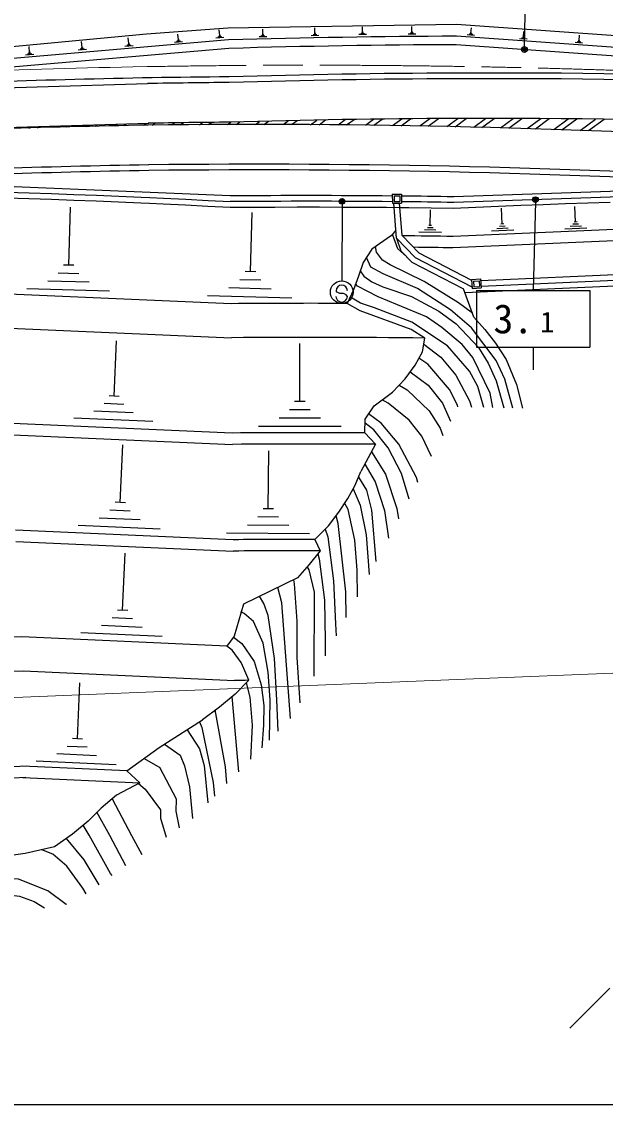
# Model space of a CAD drawing. Units: millimetres, scale not verified. Extents: x 0 to 700000, y -47500 to 447500.
# Drawn here: x 309124 to 360588, y 205000 to 300406 of the extents above; entities that cross this region are included whole.
import ezdxf
from ezdxf.enums import TextEntityAlignment as Align

# ---------------------------------------------------------------- set-up
doc = ezdxf.new("R2010")
doc.units = ezdxf.units.MM
doc.header["$LTSCALE"] = 1000
doc.header["$PDMODE"] = 32
doc.header["$PDSIZE"] = 500
doc.linetypes.add('CHAIN', pattern=[18.5, 12, -1.5, 3.5, -1.5])
doc.layers.add('作業ﾚｲﾔ1', color=7, linetype='Continuous', lineweight=25)
doc.styles.add('ＭＳ ゴシック', font='')
doc.styles.get('ＭＳ ゴシック').set_extended_font_data('MS Gothic')

msp = doc.modelspace()

# ---------------------------------------------------------------- linework, layer by layer
at = {"layer": '作業ﾚｲﾔ1'}
for p, q in [((353456, 298095), (353641, 305943)), ((320131, 299327), (327295, 299874)), ((326588, 299191), (326546, 299683)), ((327295, 299874), (347473, 300190)), ((330392, 299269), (330384, 299743)), ((334986, 299379), (334979, 299851)), ((339185, 299471), (339177, 299942)), ((343534, 299499), (343526, 299968)), ((347473, 300190), (367522, 298753)), ((348741, 299405), (348774, 299868)), ((307336, 298115), (320131, 299327)), ((327357, 298796), (307348, 297066)), ((314452, 298139), (314409, 298645)), ((318569, 298469), (318525, 298970)), ((323320, 298635), (322611, 298574)), ((323137, 298691), (322782, 298660)), ((323042, 298754), (322865, 298739)), ((322992, 298821), (322903, 298814)), ((322947, 298818), (322904, 299314)), ((326958, 299011), (326255, 298950)), ((326776, 299066), (326425, 299035)), ((326682, 299129), (326506, 299113)), ((326632, 299195), (326544, 299187)), ((330734, 299072), (330057, 299061)), ((330563, 299137), (330225, 299131)), ((330478, 299203), (330309, 299200)), ((330434, 299270), (330350, 299269)), ((335327, 299182), (334652, 299171)), ((335157, 299247), (334820, 299241)), ((335072, 299313), (334903, 299310)), ((335029, 299380), (334944, 299378)), ((339524, 299274), (338852, 299264)), ((339355, 299339), (339019, 299334)), ((339270, 299405), (339102, 299402)), ((339227, 299471), (339143, 299470)), ((343873, 299303), (343202, 299292)), ((343704, 299367), (343369, 299362)), ((343619, 299433), (343451, 299430)), ((343576, 299499), (343492, 299498)), ((367482, 297698), (347469, 299123)), ((349058, 299184), (348397, 299231)), ((348897, 299262), (348567, 299285)), ((348819, 299333), (348654, 299345)), ((348783, 299402), (348700, 299408)), ((353687, 298852), (353028, 298899)), ((353527, 298929), (353197, 298953)), ((353449, 299001), (353285, 299013)), ((353413, 299070), (353330, 299076)), ((353372, 299073), (353405, 299534)), ((358420, 298602), (358091, 298625)), ((358343, 298673), (358178, 298685)), ((358306, 298742), (358224, 298748)), ((358265, 298745), (358298, 299206)), ((327401, 298047), (307562, 296331)), ((309865, 297705), (309773, 297698)), ((309819, 297701), (309775, 298212)), ((314833, 297953), (314110, 297890)), ((314646, 298010), (314284, 297978)), ((314549, 298074), (314368, 298058)), ((314498, 298143), (314407, 298135)), ((318945, 298285), (318229, 298223)), ((318760, 298341), (318402, 298310)), ((318664, 298405), (318485, 298389)), ((318613, 298473), (318524, 298465)), ((367448, 296949), (347444, 298373)), ((358580, 298524), (357922, 298571)), ((310203, 297514), (309473, 297451)), ((310014, 297571), (309649, 297540)), ((309917, 297636), (309734, 297621)), ((309745, 291032), (309892, 291140)), ((310530, 291051), (310683, 291164)), ((312301, 291113), (312440, 291216)), ((313086, 291133), (313231, 291240)), ((314829, 291175), (314989, 291292)), ((315612, 291193), (315780, 291316)), ((317350, 291230), (317537, 291368)), ((318130, 291246), (318328, 291392)), ((319862, 291280), (320086, 291444)), ((320640, 291294), (320867, 291460)), ((322348, 291309), (322591, 291488)), ((323116, 291316), (323365, 291499)), ((324819, 291328), (325082, 291521)), ((325584, 291333), (325852, 291530)), ((327280, 291340), (327564, 291549)), ((328042, 291342), (328354, 291571)), ((329731, 291343), (330104, 291618)), ((330489, 291343), (330889, 291638)), ((332171, 291340), (332632, 291679)), ((332926, 291337), (333414, 291696)), ((334601, 291329), (335148, 291731)), ((335353, 291324), (335927, 291746)), ((337021, 291310), (337654, 291776)), ((337771, 291303), (338429, 291788)), ((339432, 291284), (340149, 291812)), ((340178, 291275), (340921, 291822)), ((341833, 291252), (342632, 291840)), ((342576, 291240), (343401, 291848)), ((344224, 291212), (345106, 291861)), ((344964, 291198), (345871, 291866)), ((346605, 291165), (347568, 291874)), ((347343, 291149), (348331, 291876)), ((348978, 291111), (350021, 291879)), ((349712, 291093), (350780, 291879)), ((351341, 291050), (352463, 291876)), ((352072, 291030), (353218, 291874)), ((353694, 290983), (354895, 291867)), ((354423, 290960), (355647, 291862)), ((356039, 290909), (357317, 291849)), ((356765, 290884), (358066, 291843)), ((358375, 290828), (359729, 291825)), ((359098, 290802), (360475, 291816)), ((327515, 285046), (307762, 285876)), ((366983, 285658), (347227, 284974)), ((337372, 284422), (337347, 277572)), ((341803, 285201), (342603, 285206)), ((341803, 285201), (341807, 284401)), ((341807, 284401), (342607, 284406)), ((342179, 281338), (341949, 284402)), ((341954, 285052), (342454, 285055)), ((341954, 285052), (341956, 284552)), ((341956, 284552), (342456, 284555)), ((342664, 281556), (342450, 284405)), ((342454, 285055), (342456, 284555)), ((342603, 285206), (342607, 284406)), ((367000, 285158), (347232, 284474)), ((354417, 284573), (354219, 276725)), ((313283, 278950), (313420, 284056)), ((329297, 278382), (329437, 283582)), ((345148, 282440), (345167, 283833)), ((351503, 282572), (351444, 283958)), ((357966, 282755), (357908, 284124)), ((345273, 282438), (345024, 282441)), ((351627, 282577), (351379, 282566)), ((358219, 282570), (357730, 282550)), ((358089, 282761), (357844, 282750)), ((341719, 281552), (340014, 280366)), ((342126, 282034), (341719, 281552)), ((342664, 281556), (344134, 280040)), ((346135, 281830), (344145, 281856)), ((345640, 282035), (344645, 282048)), ((345394, 282237), (344897, 282244)), ((366845, 282310), (347171, 281474)), ((352518, 282020), (350538, 281935)), ((352015, 282197), (351025, 282154)), ((351759, 282384), (351264, 282363)), ((358969, 282210), (357014, 282127)), ((358472, 282385), (357494, 282344)), ((342179, 281338), (342571, 280216)), ((342179, 281338), (343832, 279634)), ((366804, 281311), (347154, 280474)), ((340014, 280366), (339230, 279171)), ((342571, 280216), (343530, 279227)), ((343832, 279634), (348822, 277048)), ((343832, 279634), (348821, 277048)), ((344134, 280040), (348795, 277625)), ((313739, 278938), (312827, 278962)), ((339230, 279171), (338838, 277973)), ((343530, 279227), (348092, 276863)), ((314175, 278196), (312352, 278245)), ((330206, 277614), (328349, 277664)), ((329762, 278370), (328833, 278395)), ((338838, 277973), (338374, 276776)), ((348791, 277692), (349589, 277740)), ((348791, 277692), (348839, 276893)), ((349589, 277740), (349638, 276941)), ((366680, 278314), (349599, 277582)), ((366701, 277814), (349629, 277082)), ((316872, 276664), (309577, 276859)), ((315068, 277442), (311420, 277540)), ((331115, 276847), (327400, 276946)), ((336943, 276583), (336844, 276701)), ((338374, 276776), (337818, 275578)), ((349001, 274379), (348092, 276863)), ((366723, 277315), (348217, 276521)), ((348830, 277048), (348822, 277048)), ((348839, 276893), (349638, 276941)), ((348950, 277551), (349449, 277581)), ((348950, 277551), (348980, 277052)), ((348980, 277052), (349479, 277082)), ((349219, 276725), (359219, 276725)), ((349219, 276725), (349219, 271725)), ((349449, 277581), (349479, 277082)), ((359219, 276725), (359219, 271725)), ((327599, 275555), (307992, 276387)), ((332952, 276054), (325523, 276253)), ((337188, 276443), (336943, 276583)), ((337489, 276441), (337188, 276443)), ((337734, 276329), (337489, 276441)), ((337840, 276193), (337734, 276329)), ((338970, 274934), (337818, 275578)), ((343464, 273269), (338970, 274934)), ((308079, 273389), (327626, 272555)), ((344667, 272518), (343464, 273269)), ((317287, 267405), (317498, 272276)), ((333651, 266929), (333645, 272042)), ((344452, 271321), (344667, 272518)), ((343814, 270129), (344452, 271321)), ((349219, 271725), (359219, 271725)), ((354219, 271725), (354219, 269725)), ((342947, 268939), (343814, 270129)), ((341830, 267750), (342947, 268939)), ((317722, 267386), (316852, 267424)), ((340193, 266564), (341830, 267750)), ((318127, 266672), (316387, 266747)), ((334565, 266200), (332739, 266197)), ((334108, 266929), (333195, 266928)), ((339411, 265369), (340193, 266564)), ((320677, 265167), (313718, 265468)), ((318967, 265938), (315487, 266089)), ((335479, 265470), (331827, 265466)), ((339385, 264170), (339411, 265369)), ((327700, 264155), (308323, 264992)), ((337306, 264742), (330002, 264733)), ((308352, 263993), (327709, 263155)), ((339385, 264170), (340336, 263163)), ((317823, 258031), (318046, 263104)), ((330864, 257483), (330912, 262588)), ((340336, 263163), (339036, 260772)), ((338533, 259574), (339036, 260772)), ((337885, 258378), (338533, 259574)), ((318276, 258011), (317370, 258050)), ((337092, 257181), (337885, 258378)), ((319572, 256501), (315948, 256660)), ((318698, 257266), (316886, 257345)), ((331769, 256745), (329946, 256762)), ((331320, 257479), (330409, 257487)), ((336188, 255983), (337092, 257181)), ((321352, 255697), (314104, 256015)), ((332674, 256007), (329027, 256041)), ((334980, 254785), (336188, 255983)), ((327783, 254756), (308595, 255596)), ((334491, 255261), (327197, 255329)), ((334980, 254785), (335451, 253785)), ((308624, 254597), (327792, 253756)), ((335451, 253785), (334487, 252585)), ((318026, 248541), (318249, 253561)), ((334487, 252585), (333441, 251385)), ((333441, 251385), (328674, 249063)), ((328674, 249063), (327858, 246248)), ((318474, 248521), (317578, 248561)), ((319755, 247028), (316170, 247187)), ((318890, 247784), (317098, 247864)), ((327221, 245385), (309156, 246187)), ((321516, 246231), (314345, 246550)), ((327858, 246248), (327221, 245385)), ((327683, 245035), (327221, 245385)), ((328468, 243935), (327683, 245035)), ((328725, 243418), (328468, 243935)), ((329147, 242366), (328725, 243418)), ((309260, 243188), (327892, 242356)), ((329147, 242366), (327944, 241142)), ((314039, 237206), (314262, 242142)), ((327944, 241142), (326555, 240006)), ((327670, 240925), (328235, 234305)), ((326555, 240006), (325077, 238874)), ((321255, 236459), (325077, 238874)), ((323699, 238002), (323709, 237994)), ((314480, 237186), (313598, 237226)), ((315738, 235717), (312213, 235876)), ((314888, 236461), (313126, 236541)), ((318411, 234388), (321255, 236459)), ((318411, 234388), (309199, 234805)), ((317469, 234932), (310418, 235251)), ((319930, 235482), (321298, 234693)), ((309228, 233805), (319558, 233338)), ((318411, 234388), (319558, 233338)), ((319558, 233338), (317478, 232233)), ((323918, 232992), (324202, 230202)), ((317478, 232233), (316123, 231096)), ((316123, 231096), (314979, 229950)), ((314979, 229950), (313615, 228814)), ((313615, 228814), (312029, 227688)), ((309422, 227108), (297246, 225275)), ((312029, 227688), (309422, 227108)), ((360982, 215246), (357447, 211711)), ((40000, 205000), (579000, 205000))]:
    msp.add_line(p, q, dxfattribs=at)
at = {"layer": '作業ﾚｲﾔ1', "lineweight": 13}
msp.add_line((431142, 245864), (156184, 234599), dxfattribs=at)
at = {"layer": '作業ﾚｲﾔ1', "linetype": 'CHAIN', "lineweight": 13}
msp.add_lwpolyline([(307421, 296113), (308920, 296162), (309920, 296193), (310919, 296223), (311919, 296252), (312919, 296279), (313918, 296305), (314918, 296330), (315918, 296354), (316917, 296377), (317917, 296398), (318917, 296418), (320183, 296442)], dxfattribs=at)
at = {"layer": '作業ﾚｲﾔ1'}
for points in [[(282534, 293409), (300723, 294368), (320228, 294950)], [(71069, 257977), (89043, 261734), (127312, 269247), (146466, 272750), (165659, 276048), (184882, 279111), (204139, 281908), (223428, 284410), (242749, 286588), (262099, 288410), (281474, 289848), (300867, 290871), (320332, 291452)], [(289455, 284562), (290022, 284594), (291994, 284699), (293967, 284800), (295940, 284896), (297913, 284988), (299887, 285075), (301860, 285157), (303833, 285235), (305806, 285308), (307795, 285377), (309788, 285316), (311764, 285249), (313740, 285179), (315715, 285103), (317689, 285022), (319663, 284937), (320421, 284903), (321636, 284846), (323608, 284751), (325580, 284651), (327535, 284546)], [(307796, 284877), (309771, 284816), (311747, 284750), (313721, 284679), (315695, 284604), (317668, 284523), (319641, 284438), (320398, 284403), (321612, 284347), (323583, 284252), (325554, 284152), (327524, 284047), (329493, 284061), (331462, 284071), (333430, 284077), (335399, 284077), (337368, 284072), (339337, 284062), (341305, 284048), (342478, 284036)], [(342478, 284036), (343274, 284028), (345243, 284003), (347211, 283974), (349182, 284065), (351153, 284150), (353125, 284231), (355097, 284307), (357070, 284378), (359044, 284444), (361017, 284505)], [(343090, 279681), (342290, 280377), (341851, 281582), (341873, 281734)], [(348876, 274720), (347651, 275632), (344620, 277505), (341602, 278968), (340951, 279395), (340399, 280102), (340337, 280591)], [(352431, 266358), (351730, 268913), (350947, 270544), (348786, 273433), (346933, 275006), (344033, 276901), (340991, 278176), (339913, 278771), (339519, 279611)], [(338970, 278443), (339300, 277966), (340008, 277481), (340976, 277028), (343494, 276177), (345895, 274893), (347421, 273782), (349401, 271695), (350253, 270311), (350955, 268754), (351638, 266375)], [(350682, 266394), (350423, 267671), (348905, 270799), (347961, 271952), (346163, 273454), (344809, 274403), (340546, 276149), (338745, 277102), (338566, 277314)], [(349865, 266411), (349356, 268251), (348617, 269621), (346667, 271845), (343535, 273936), (340235, 275191), (339005, 275601), (338110, 276121), (338084, 276151)], [(349001, 274379), (349951, 273266), (350897, 272068), (351835, 270647), (352751, 268425), (353289, 266340)], [(344570, 271983), (346092, 270831), (347407, 269261), (348611, 267003), (348792, 266433)], [(347592, 266458), (347540, 266626), (346839, 267991), (344927, 270210), (344150, 270757)], [(343391, 269549), (344953, 268367), (346241, 266788), (346931, 265212)], [(342413, 268370), (343109, 267959), (345055, 266106), (346017, 264580), (346256, 263938)], [(345268, 262075), (344420, 263886), (343287, 265279), (341429, 266802), (340908, 267082)], [(344067, 259810), (343952, 260239), (342386, 263182), (340823, 265025), (339719, 265841)], [(343284, 258334), (342601, 260600), (341448, 262852), (340174, 264442), (339403, 265030)], [(339968, 262486), (341208, 260518), (342204, 257519), (342365, 256599)], [(339379, 261403), (340307, 259864), (341131, 257334), (341456, 254885)], [(338818, 260254), (339537, 259130), (339956, 257353), (340365, 252828)], [(338351, 259239), (338961, 257797), (339492, 255176), (339761, 251689)], [(338723, 249731), (338696, 252081), (338514, 254723), (337915, 257417), (337608, 257959)], [(337734, 247913), (337702, 250161), (337044, 256184), (336854, 256865)], [(335879, 255677), (336131, 255021), (336631, 251126), (336786, 247337), (336851, 246290)], [(335226, 253515), (335351, 253074), (335819, 249438), (335871, 245855), (335895, 244531)], [(334912, 242725), (334931, 250124), (334461, 252099), (334292, 252400)], [(333083, 251211), (333166, 250856), (333396, 247569), (333382, 244377), (333639, 240384)], [(332840, 238991), (332077, 249204), (331711, 250548)], [(331749, 237881), (331635, 240635), (331427, 244302), (330873, 248076), (330470, 249149), (330104, 249771)], [(330986, 237104), (331035, 240646), (330867, 243095), (330416, 245642), (329552, 247539), (328746, 248266), (328454, 248404)], [(309156, 246187), (300155, 245865), (290237, 245365)], [(327789, 246154), (328541, 245596), (329625, 244017), (330251, 241958), (330473, 240142), (330437, 238421), (330313, 236419)], [(290405, 242368), (300289, 242891), (309260, 243188)], [(328920, 242135), (329245, 240870), (329438, 238419), (329315, 235404)], [(327223, 233275), (327086, 234752), (326197, 239760)], [(324804, 238701), (325020, 238204), (326003, 233354), (326117, 232150)], [(323709, 237994), (324810, 236314), (325230, 234856), (325542, 231564)], [(321719, 236750), (323099, 235773), (323484, 234819), (323918, 232992)], [(323035, 229370), (322742, 230824), (322771, 231889), (321298, 234693)], [(319423, 233266), (320026, 232760), (321354, 230959), (321364, 230207), (321862, 228537)], [(317093, 231910), (318803, 228697), (319710, 227009)], [(318316, 226019), (316905, 228679), (315762, 230735)], [(317095, 225153), (316951, 225351), (315067, 228717), (314562, 229602)], [(315950, 224340), (314628, 226536), (313081, 228434)], [(314826, 223541), (314524, 224058), (313100, 225986), (311889, 227057), (310915, 227440)], [(313067, 222601), (313062, 222605), (311421, 223819), (308862, 224855), (306194, 225022), (304604, 225106), (302267, 225871), (302012, 225993)], [(303784, 221203), (304643, 222546), (305925, 223382), (307542, 223512), (308930, 223351), (310215, 222872), (311143, 222311)]]:
    msp.add_lwpolyline(points, dxfattribs=at)
for centre, radius in [((353452, 297945), 150), ((353452, 297945), 120), ((353452, 297945), 90), ((353452, 297945), 60), ((353452, 297945), 30), ((337372, 284572), 150), ((337372, 284572), 120), ((337372, 284572), 90), ((337372, 284572), 60), ((337372, 284572), 30), ((354421, 284723), 150), ((354421, 284723), 120), ((354421, 284723), 90), ((354421, 284723), 60), ((354421, 284723), 30), ((337343, 276572), 1000)]:
    msp.add_circle(centre, radius, dxfattribs=at)
at = {"layer": '作業ﾚｲﾔ1', "lineweight": 13}
msp.add_arc((334497, -503430), 838682, 73.31378, 97.83478, dxfattribs=at)
at = {"layer": '作業ﾚｲﾔ1'}
for centre, radius, start, end in [((350462, -502694), 801823, 90.21384, 91.65119), ((350462, -502694), 801073, 90.21584, 91.64965), ((350462, -502694), 798573, 90.22519, 91.65395), ((350446, -504561), 800440, 81.62568, 90.22351), ((334474, -503423), 799000, 90.50568, 92.45723), ((334474, -503423), 798500, 90.50568, 91.02361), ((350462, -502694), 798073, 90.22519, 91.65395), ((350446, -504561), 799940, 81.62568, 90.22351), ((340244, -807987), 1099456, 91.04067, 92.47874), ((334474, -503423), 795000, 90.50568, 91.02361), ((329739, -504349), 795693, 86.58779, 90.68129), ((350462, -502694), 794573, 90.22519, 91.65901), ((350446, -504561), 796440, 81.62568, 90.22351), ((340244, -807987), 1095956, 91.04067, 92.47874), ((340244, -807987), 1095456, 91.04117, 92.47874), ((329739, -504349), 792193, 86.58779, 90.68129), ((329739, -504349), 791693, 86.58693, 90.68038), ((334474, -503423), 788500, 89.46742, 90.50568), ((334474, -503423), 788000, 89.46689, 90.50568), ((334474, -503423), 788500, 89.07328, 89.40928), ((334474, -503423), 788000, 89.07236, 89.40871), ((334474, -503423), 785000, 89.07328, 89.40216), ((334474, -503423), 784000, 89.07328, 89.32825), ((337344, 276697), 500, 359.55488, 179.55488), ((337340, 276197), 500, 179.55488, 359.55488), ((334475, -503423), 779008, 89.75414, 90.50576), ((334475, -503423), 776008, 89.24753, 90.50576), ((334475, -503423), 767608, 89.63356, 90.50576), ((334475, -503423), 766608, 89.56196, 90.50576), ((334475, -503423), 758208, 89.96185, 90.50576), ((334475, -503423), 757208, 89.92617, 90.50576), ((334475, -503423), 745808, 90.40933, 90.50576), ((330866, -473385), 708494, 91.72387, 93.23573), ((331490, -482751), 716881, 91.75723, 93.24334)]:
    msp.add_arc(centre, radius, start, end, dxfattribs=at)
at = {"layer": '作業ﾚｲﾔ1', "linetype": 'CHAIN', "lineweight": 13}
for start, end in [(90.50712, 91.02519), (89.07472, 90.50712), (87.69604, 89.07472)]:
    msp.add_arc((334497, -503430), 800000, start, end, dxfattribs=at)
at = {"layer": '作業ﾚｲﾔ1'}
for p in [(353452, 297945), (337372, 284572), (354421, 284723)]:
    msp.add_point(p, dxfattribs=at)

# ---------------------------------------------------------------- texts
at = {"layer": '作業ﾚｲﾔ1', "style": 'ＭＳ ゴシック'}
msp.add_text('3.', height=2566, dxfattribs=at).set_placement((354219, 274225), align=Align.MIDDLE_RIGHT)
msp.add_text('1', height=1833, dxfattribs=at).set_placement((355469, 272475), align=Align.BOTTOM_CENTER)

doc.saveas('drawing.dxf')
